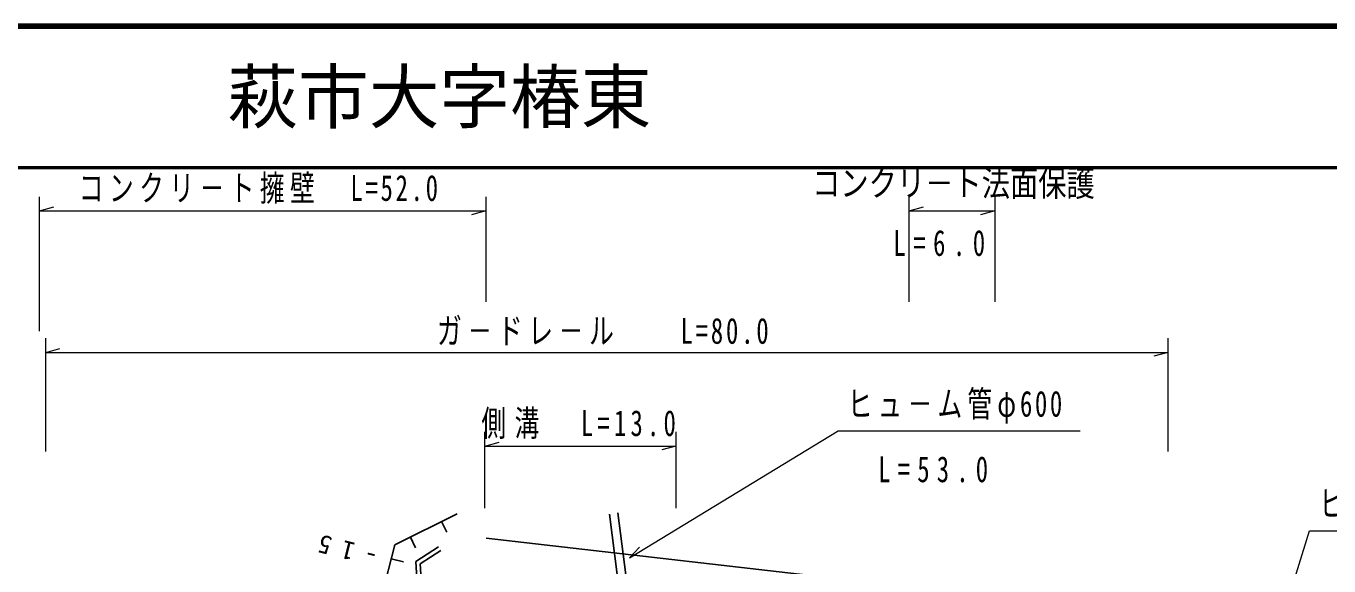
# Model space of a CAD drawing. Units: millimetres, scale not verified. Extents: x 40000 to 680000, y 20000 to 380000.
# Drawn here: x 390777 to 482954, y 341826 to 380000 of the extents above; entities that cross this region are included whole.
import ezdxf
from ezdxf.enums import TextEntityAlignment as Align

# ---------------------------------------------------------------- set-up
doc = ezdxf.new("R2010")
doc.units = ezdxf.units.MM
doc.header["$LTSCALE"] = 1000
for name, color, linetype, lineweight in [('M-BGD', 7, 'Continuous', 25), ('M-STR-HTXT', 7, 'Continuous', 13), ('M-TTL', 2, 'Continuous', 140), ('M-TTL-LINE', 7, 'Continuous', 50)]:
    doc.layers.add(name, color=color, linetype=linetype, lineweight=lineweight)
doc.layers.add('M-TTL-TXT', color=7, linetype='Continuous')
doc.styles.add('ＭＳ ゴシック', font='')
doc.styles.get('ＭＳ ゴシック').set_extended_font_data('MS Gothic')

msp = doc.modelspace()

# ---------------------------------------------------------------- linework, layer by layer
at = {"layer": 'M-BGD'}
for p, q in [((421278, 345514), (416859, 343312)), ((420173, 344964), (420544, 344219)), ((432047, 345492), (439199, 290273)), ((432642, 345569), (439794, 290350)), ((417964, 343863), (418336, 343116)), ((415868, 339392), (416859, 343312)), ((418353, 342139), (419952, 343175)), ((418664, 341983), (420115, 342923)), ((451658, 340533), (423331, 343799)), ((416611, 342332), (417490, 342110)), ((418519, 339546), (418353, 342139)), ((418821, 339523), (418664, 341983))]:
    msp.add_line(p, q, dxfattribs=at)
at = {"layer": 'M-STR-HTXT'}
for p, q in [((391733, 358426), (391733, 367927)), ((423302, 367927), (423302, 360492)), ((453259, 360492), (453259, 367927)), ((459311, 367927), (459311, 360492)), ((391733, 366927), (392733, 367207)), ((391733, 366927), (423302, 366927)), ((423302, 366927), (422302, 366647)), ((453259, 366927), (454259, 367207)), ((453259, 366927), (459311, 366927)), ((459311, 366927), (458311, 366647)), ((392168, 349909), (392168, 357927)), ((471555, 357927), (471555, 349909)), ((392168, 356927), (393168, 357207)), ((392168, 356927), (471555, 356927)), ((471555, 356927), (470555, 356647)), ((423242, 345904), (423242, 351305)), ((436759, 351305), (436759, 345904)), ((423242, 350305), (424242, 350585)), ((423242, 350305), (436759, 350305)), ((436759, 350305), (435759, 350025)), ((433476, 342404), (434185, 343163))]:
    msp.add_line(p, q, dxfattribs=at)
for points in [[(433476, 342404), (448236, 351379), (465359, 351379)], [(469146, 304214), (481583, 344315), (498266, 344315)]]:
    msp.add_lwpolyline(points, dxfattribs=at)
at = {"layer": 'M-TTL'}
msp.add_line((680000, 380000), (40000, 380000), dxfattribs=at)
at = {"layer": 'M-TTL-LINE'}
msp.add_line((40000, 370000), (680000, 370000), dxfattribs=at)

# ---------------------------------------------------------------- texts
at = {"layer": 'M-BGD', "insert": (415761, 343048), "char_height": 1320, "attachment_point": 7, "rotation": 165.8, "style": 'ＭＳ ゴシック'}
msp.add_mtext('\\T1.86;-15', dxfattribs=at)
at = {"layer": 'M-STR-HTXT', "style": 'ＭＳ ゴシック', "width": 0.8}
msp.add_text('コンクリ－ト法面保護', height=1833, dxfattribs=at).set_placement((446385, 367427), align=Align.BOTTOM_LEFT)
at = {"layer": 'M-STR-HTXT', "char_height": 1833, "attachment_point": 7, "style": 'ＭＳ ゴシック'}
for s, insert in [('\\T1.22;\\W0.7;コンクリ－ト擁壁\u3000L=52.0', (394509, 367427)), ('\\T1.61;\\W0.7;L=6.0', (452137, 363719)), ('\\T1.23;\\W0.7;ガ－ドレ－ル\u3000\u3000L=80.0', (419853, 357427)), ('\\T1.21;\\W0.7;ヒュ－ム管φ600', (448903, 351879)), ('\\T1.34;\\W0.7;側溝\u3000L=13.0', (422992, 350805)), ('\\T1.58;\\W0.7;L=53.0', (451070, 347718)), ('\\T1.21;\\W0.7;ヒュ－ム管φ600', (482249, 344815))]:
    msp.add_mtext(s, dxfattribs=dict(at, insert=insert))
at = {"layer": 'M-TTL-TXT', "style": 'ＭＳ ゴシック'}
msp.add_text('萩市大字椿東', height=3666, dxfattribs=at).set_placement((405024, 375000), align=Align.MIDDLE_LEFT)

doc.saveas('drawing.dxf')
